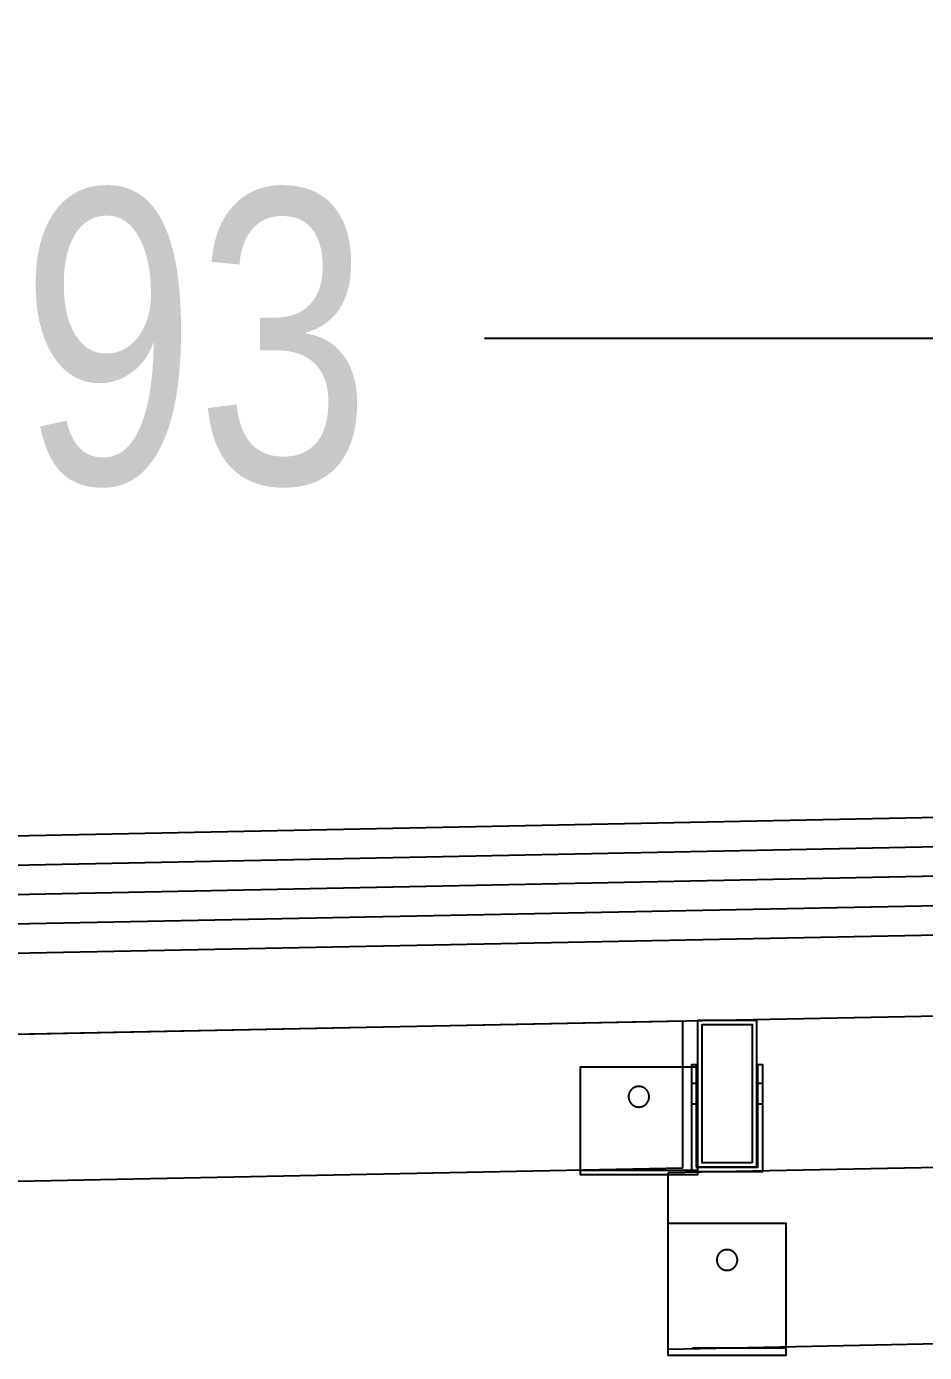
# Model space of a CAD drawing. Header units: centimetres. Extents: x 77182 to 116086, y 20619 to 33555.
# Drawn here: x 81869.7 to 81930.8, y 22735 to 22825.2 of the extents above; entities that cross this region are included whole.
import ezdxf
from ezdxf import colors
from ezdxf.entities.mleader import LeaderData, LeaderLine
from ezdxf.math import Vec2, Vec3

# ---------------------------------------------------------------- set-up
doc = ezdxf.new("R2010")
doc.units = ezdxf.units.CM
doc.header["$LTSCALE"] = 100
doc.linetypes.add('HIDDEN', pattern=[9.525, 6.35, -3.175])
for name, color, linetype in [('A-ANNO-DIMS', 187, 'Continuous'), ('A-ELEV-01', 255, 'Continuous'), ('A-ELEV-02', 253, 'Continuous'), ('A-WALL-INSL', 249, 'Continuous'), ('A-WALL-SNWPNL', 200, 'Continuous'), ('S-STEL', 3, 'Continuous')]:
    doc.layers.add(name, color=color, linetype=linetype)
doc.styles.add('Fields_100', font='act_simplex.shx', dxfattribs={"width": 0.8, "height": 20})
doc.linetypes.add('BATTING', pattern='A,0.00254,-2.54,[134,ltypeshp.shx,S=2.54,R=0,X=-2.54,Y=0],-5.08,[134,ltypeshp.shx,S=2.54,R=180,X=2.54,Y=0],-2.54', length=10.16254)
doc.dimstyles.new('FIELDS_100', dxfattribs={"dimscale": 0, "dimtxt": 20, "dimasz": 5, "dimexe": 5, "dimexo": 5, "dimgap": 5, "dimtad": 0, "dimdec": 0, "dimzin": 0, "dimdsep": 46, "dimtxsty": 'Fields_100', "dimblk": 'DOT', "dimcen": 0.09, "dimclrt": 50, "dimadec": 0, "dimazin": 0, "dimtfac": 1, "dimtdec": 0, "dimtix": 1, "dimtofl": 0, "dimtmove": 1, "dimatfit": 3, "dimfxl": 5, "dimfxlon": 1, "dimtolj": 1, "dimtzin": 0, "dimarcsym": 0})

# ---------------------------------------------------------------- blocks, each defined once
blk = doc.blocks.new('_Dot')
at = {"color": 0, "linetype": 'ByBlock', "lineweight": -2}
blk.add_line((-0.5, 0), (-1, 0), dxfattribs=at)
at = {"color": 0, "linetype": 'ByBlock', "const_width": 0.5}
blk.add_lwpolyline([(-0.25, 0, 1), (0.25, 0, 1)], format="xyb", close=True, dxfattribs=at)
blk = doc.blocks.new('*D93')
at = {"layer": 'A-ANNO-DIMS', "color": 0, "lineweight": -2, "transparency": 16777216}
for p, q in [((81729.043, 22798.935), (81729.043, 22808.935)), ((82021.579, 22798.935), (82021.579, 22808.935)), ((81734.043, 22803.935), (81849.74, 22803.935)), ((82016.579, 22803.935), (81900.882, 22803.935))]:
    blk.add_line(p, q, dxfattribs=at)
at = {"layer": 'DEFPOINTS', "color": 0, "transparency": 16777216}
for p in [(82021.579, 22803.935), (81729.043, 22765.51), (82021.579, 22759.66)]:
    blk.add_point(p, dxfattribs=at)
at = {"layer": 'A-ANNO-DIMS', "color": 0, "lineweight": -2, "transparency": 16777216, "xscale": 5, "yscale": 5, "zscale": 5, "rotation": 180}
blk.add_blockref('_Dot', (81729.043, 22803.935), dxfattribs=at)
at = {"layer": 'A-ANNO-DIMS', "color": 0, "lineweight": -2, "transparency": 16777216, "xscale": 5, "yscale": 5, "zscale": 5}
blk.add_blockref('_Dot', (82021.579, 22803.935), dxfattribs=at)
at = {"layer": 'A-ANNO-DIMS', "color": 50, "transparency": 16777216, "insert": (81875.311, 22803.935), "char_height": 20, "attachment_point": 5, "style": 'Fields_100'}
blk.add_mtext('\\A1;293', dxfattribs=at)

msp = doc.modelspace()

# ---------------------------------------------------------------- linework, layer by layer
at = {"layer": 'A-ELEV-01'}
for points in [[(84609.043, 22811.41), (81834.044, 22755.909)], [(84450.21, 22797.93), (81913.368, 22747.193)], [(84450.21, 22785.928), (81913.368, 22735.191)], [(81914.376, 22757.516), (81834.044, 22755.909)], [(81914.376, 22747.514), (81834.044, 22745.907)], [(81913.368, 22735.191), (81913.368, 22747.193)]]:
    msp.add_lwpolyline(points, dxfattribs=at)
at = {"layer": 'A-ELEV-02'}
for points in [[(81915.376, 22754.376), (81907.377, 22754.376), (81907.377, 22747.076), (81915.376, 22747.076)], [(81915.277, 22747.576), (81919.477, 22747.576), (81919.477, 22754.576), (81919.777, 22754.576), (81919.777, 22747.276), (81914.977, 22747.276), (81914.977, 22754.576), (81915.277, 22754.576)], [(81912.076, 22752.376), (81912.076, 22752.391), (81912.076, 22752.407), (81912.075, 22752.423), (81912.074, 22752.439), (81912.072, 22752.455), (81912.07, 22752.471), (81912.068, 22752.487), (81912.065, 22752.503), (81912.062, 22752.519), (81912.058, 22752.536), (81912.054, 22752.552), (81912.049, 22752.568), (81912.044, 22752.585), (81912.039, 22752.601), (81912.033, 22752.617), (81912.027, 22752.633), (81912.021, 22752.649), (81912.014, 22752.665), (81912.006, 22752.681), (81911.998, 22752.697), (81911.99, 22752.713), (81911.981, 22752.728), (81911.972, 22752.744), (81911.962, 22752.759), (81911.952, 22752.774), (81911.942, 22752.788), (81911.931, 22752.803), (81911.92, 22752.817), (81911.908, 22752.831), (81911.896, 22752.844), (81911.884, 22752.858), (81911.871, 22752.871), (81911.858, 22752.883), (81911.845, 22752.896), (81911.832, 22752.908), (81911.818, 22752.919), (81911.803, 22752.93), (81911.789, 22752.941), (81911.774, 22752.952), (81911.759, 22752.962), (81911.744, 22752.971), (81911.729, 22752.98), (81911.714, 22752.989), (81911.698, 22752.997), (81911.682, 22753.005), (81911.666, 22753.013), (81911.65, 22753.02), (81911.634, 22753.026), (81911.618, 22753.033), (81911.602, 22753.038), (81911.585, 22753.044), (81911.569, 22753.049), (81911.553, 22753.053), (81911.536, 22753.057), (81911.52, 22753.061), (81911.504, 22753.064), (81911.488, 22753.067), (81911.471, 22753.069), (81911.455, 22753.071), (81911.439, 22753.073), (81911.423, 22753.074), (81911.408, 22753.075), (81911.392, 22753.075), (81911.376, 22753.076), (81911.361, 22753.075), (81911.345, 22753.075), (81911.329, 22753.074), (81911.314, 22753.073), (81911.298, 22753.071), (81911.281, 22753.069), (81911.265, 22753.067), (81911.249, 22753.064), (81911.233, 22753.061), (81911.216, 22753.057), (81911.2, 22753.053), (81911.184, 22753.049), (81911.167, 22753.044), (81911.151, 22753.038), (81911.135, 22753.033), (81911.119, 22753.026), (81911.103, 22753.02), (81911.087, 22753.013), (81911.071, 22753.005), (81911.055, 22752.997), (81911.039, 22752.989), (81911.024, 22752.98), (81911.008, 22752.971), (81910.993, 22752.962), (81910.978, 22752.952), (81910.964, 22752.941), (81910.949, 22752.93), (81910.935, 22752.919), (81910.921, 22752.908), (81910.908, 22752.896), (81910.894, 22752.883), (81910.881, 22752.871), (81910.869, 22752.858), (81910.856, 22752.844), (81910.845, 22752.831), (81910.833, 22752.817), (81910.822, 22752.803), (81910.811, 22752.788), (81910.801, 22752.774), (81910.791, 22752.759), (81910.781, 22752.744), (81910.772, 22752.728), (81910.763, 22752.713), (81910.755, 22752.697), (81910.747, 22752.681), (81910.739, 22752.665), (81910.732, 22752.649), (81910.726, 22752.633), (81910.719, 22752.617), (81910.714, 22752.601), (81910.708, 22752.585), (81910.703, 22752.568), (81910.699, 22752.552), (81910.695, 22752.536), (81910.691, 22752.519), (81910.688, 22752.503), (81910.685, 22752.487), (81910.683, 22752.471), (81910.681, 22752.455), (81910.679, 22752.439), (81910.678, 22752.423), (81910.677, 22752.407), (81910.677, 22752.391), (81910.676, 22752.376), (81910.677, 22752.36), (81910.677, 22752.344), (81910.678, 22752.329), (81910.679, 22752.313), (81910.681, 22752.297), (81910.683, 22752.281), (81910.685, 22752.264), (81910.688, 22752.248), (81910.691, 22752.232), (81910.695, 22752.216), (81910.699, 22752.199), (81910.703, 22752.183), (81910.708, 22752.167), (81910.714, 22752.15), (81910.719, 22752.134), (81910.726, 22752.118), (81910.732, 22752.102), (81910.739, 22752.086), (81910.747, 22752.07), (81910.755, 22752.054), (81910.763, 22752.038), (81910.772, 22752.023), (81910.781, 22752.008), (81910.791, 22751.993), (81910.801, 22751.978), (81910.811, 22751.963), (81910.822, 22751.949), (81910.833, 22751.934), (81910.845, 22751.921), (81910.856, 22751.907), (81910.869, 22751.894), (81910.881, 22751.881), (81910.894, 22751.868), (81910.908, 22751.856), (81910.921, 22751.844), (81910.935, 22751.832), (81910.949, 22751.821), (81910.964, 22751.81), (81910.978, 22751.8), (81910.993, 22751.79), (81911.008, 22751.78), (81911.024, 22751.771), (81911.039, 22751.762), (81911.055, 22751.754), (81911.071, 22751.746), (81911.087, 22751.738), (81911.103, 22751.731), (81911.119, 22751.725), (81911.135, 22751.719), (81911.151, 22751.713), (81911.167, 22751.708), (81911.184, 22751.703), (81911.2, 22751.698), (81911.216, 22751.694), (81911.233, 22751.691), (81911.249, 22751.687), (81911.265, 22751.685), (81911.281, 22751.682), (81911.298, 22751.68), (81911.314, 22751.678), (81911.329, 22751.677), (81911.345, 22751.676), (81911.361, 22751.676), (81911.376, 22751.676), (81911.392, 22751.676), (81911.408, 22751.676), (81911.423, 22751.677), (81911.439, 22751.678), (81911.455, 22751.68), (81911.471, 22751.682), (81911.488, 22751.685), (81911.504, 22751.687), (81911.52, 22751.691), (81911.536, 22751.694), (81911.553, 22751.698), (81911.569, 22751.703), (81911.585, 22751.708), (81911.602, 22751.713), (81911.618, 22751.719), (81911.634, 22751.725), (81911.65, 22751.731), (81911.666, 22751.738), (81911.682, 22751.746), (81911.698, 22751.754), (81911.714, 22751.762), (81911.729, 22751.771), (81911.744, 22751.78), (81911.759, 22751.79), (81911.774, 22751.8), (81911.789, 22751.81), (81911.803, 22751.821), (81911.818, 22751.832), (81911.832, 22751.844), (81911.845, 22751.856), (81911.858, 22751.868), (81911.871, 22751.881), (81911.884, 22751.894), (81911.896, 22751.907), (81911.908, 22751.921), (81911.92, 22751.934), (81911.931, 22751.949), (81911.942, 22751.963), (81911.952, 22751.978), (81911.962, 22751.993), (81911.972, 22752.008), (81911.981, 22752.023), (81911.99, 22752.038), (81911.998, 22752.054), (81912.006, 22752.07), (81912.014, 22752.086), (81912.021, 22752.102), (81912.027, 22752.118), (81912.033, 22752.134), (81912.039, 22752.15), (81912.044, 22752.167), (81912.049, 22752.183), (81912.054, 22752.199), (81912.058, 22752.216), (81912.062, 22752.232), (81912.065, 22752.248), (81912.068, 22752.264), (81912.07, 22752.281), (81912.072, 22752.297), (81912.074, 22752.313), (81912.075, 22752.329), (81912.076, 22752.344), (81912.076, 22752.36)], [(81913.377, 22743.771), (81921.377, 22743.771), (81921.377, 22734.771), (81913.377, 22734.771)], [(81918.077, 22741.271), (81918.076, 22741.286), (81918.076, 22741.302), (81918.075, 22741.318), (81918.074, 22741.334), (81918.072, 22741.35), (81918.07, 22741.366), (81918.068, 22741.382), (81918.065, 22741.398), (81918.062, 22741.414), (81918.058, 22741.431), (81918.054, 22741.447), (81918.05, 22741.463), (81918.045, 22741.48), (81918.039, 22741.496), (81918.034, 22741.512), (81918.027, 22741.528), (81918.021, 22741.544), (81918.014, 22741.56), (81918.006, 22741.576), (81917.998, 22741.592), (81917.99, 22741.608), (81917.981, 22741.623), (81917.972, 22741.639), (81917.962, 22741.654), (81917.952, 22741.669), (81917.942, 22741.683), (81917.931, 22741.698), (81917.92, 22741.712), (81917.908, 22741.726), (81917.896, 22741.739), (81917.884, 22741.753), (81917.872, 22741.766), (81917.859, 22741.778), (81917.845, 22741.791), (81917.832, 22741.803), (81917.818, 22741.814), (81917.804, 22741.825), (81917.789, 22741.836), (81917.774, 22741.847), (81917.76, 22741.857), (81917.744, 22741.866), (81917.729, 22741.875), (81917.714, 22741.884), (81917.698, 22741.892), (81917.682, 22741.9), (81917.666, 22741.908), (81917.65, 22741.915), (81917.634, 22741.921), (81917.618, 22741.928), (81917.602, 22741.933), (81917.585, 22741.939), (81917.569, 22741.944), (81917.553, 22741.948), (81917.536, 22741.952), (81917.52, 22741.956), (81917.504, 22741.959), (81917.488, 22741.962), (81917.472, 22741.964), (81917.455, 22741.966), (81917.439, 22741.968), (81917.424, 22741.969), (81917.408, 22741.97), (81917.392, 22741.97), (81917.377, 22741.971), (81917.361, 22741.97), (81917.345, 22741.97), (81917.33, 22741.969), (81917.314, 22741.968), (81917.298, 22741.966), (81917.282, 22741.964), (81917.265, 22741.962), (81917.249, 22741.959), (81917.233, 22741.956), (81917.217, 22741.952), (81917.2, 22741.948), (81917.184, 22741.944), (81917.168, 22741.939), (81917.151, 22741.933), (81917.135, 22741.928), (81917.119, 22741.921), (81917.103, 22741.915), (81917.087, 22741.908), (81917.071, 22741.9), (81917.055, 22741.892), (81917.039, 22741.884), (81917.024, 22741.875), (81917.009, 22741.866), (81916.993, 22741.857), (81916.979, 22741.847), (81916.964, 22741.836), (81916.949, 22741.825), (81916.935, 22741.814), (81916.921, 22741.803), (81916.908, 22741.791), (81916.895, 22741.778), (81916.882, 22741.766), (81916.869, 22741.753), (81916.857, 22741.739), (81916.845, 22741.726), (81916.833, 22741.712), (81916.822, 22741.698), (81916.811, 22741.683), (81916.801, 22741.669), (81916.791, 22741.654), (81916.781, 22741.639), (81916.772, 22741.623), (81916.763, 22741.608), (81916.755, 22741.592), (81916.747, 22741.576), (81916.739, 22741.56), (81916.732, 22741.544), (81916.726, 22741.528), (81916.72, 22741.512), (81916.714, 22741.496), (81916.708, 22741.48), (81916.704, 22741.463), (81916.699, 22741.447), (81916.695, 22741.431), (81916.691, 22741.414), (81916.688, 22741.398), (81916.685, 22741.382), (81916.683, 22741.366), (81916.681, 22741.35), (81916.679, 22741.334), (81916.678, 22741.318), (81916.677, 22741.302), (81916.677, 22741.286), (81916.677, 22741.271), (81916.677, 22741.255), (81916.677, 22741.239), (81916.678, 22741.224), (81916.679, 22741.208), (81916.681, 22741.192), (81916.683, 22741.176), (81916.685, 22741.159), (81916.688, 22741.143), (81916.691, 22741.127), (81916.695, 22741.111), (81916.699, 22741.094), (81916.704, 22741.078), (81916.708, 22741.062), (81916.714, 22741.045), (81916.72, 22741.029), (81916.726, 22741.013), (81916.732, 22740.997), (81916.739, 22740.981), (81916.747, 22740.965), (81916.755, 22740.949), (81916.763, 22740.933), (81916.772, 22740.918), (81916.781, 22740.903), (81916.791, 22740.888), (81916.801, 22740.873), (81916.811, 22740.858), (81916.822, 22740.844), (81916.833, 22740.829), (81916.845, 22740.816), (81916.857, 22740.802), (81916.869, 22740.789), (81916.882, 22740.776), (81916.895, 22740.763), (81916.908, 22740.751), (81916.921, 22740.739), (81916.935, 22740.727), (81916.949, 22740.716), (81916.964, 22740.705), (81916.979, 22740.695), (81916.993, 22740.685), (81917.009, 22740.675), (81917.024, 22740.666), (81917.039, 22740.657), (81917.055, 22740.649), (81917.071, 22740.641), (81917.087, 22740.633), (81917.103, 22740.626), (81917.119, 22740.62), (81917.135, 22740.614), (81917.151, 22740.608), (81917.168, 22740.603), (81917.184, 22740.598), (81917.2, 22740.593), (81917.217, 22740.589), (81917.233, 22740.586), (81917.249, 22740.582), (81917.265, 22740.58), (81917.282, 22740.577), (81917.298, 22740.575), (81917.314, 22740.573), (81917.33, 22740.572), (81917.345, 22740.571), (81917.361, 22740.571), (81917.377, 22740.571), (81917.392, 22740.571), (81917.408, 22740.571), (81917.424, 22740.572), (81917.439, 22740.573), (81917.455, 22740.575), (81917.472, 22740.577), (81917.488, 22740.58), (81917.504, 22740.582), (81917.52, 22740.586), (81917.536, 22740.589), (81917.553, 22740.593), (81917.569, 22740.598), (81917.585, 22740.603), (81917.602, 22740.608), (81917.618, 22740.614), (81917.634, 22740.62), (81917.65, 22740.626), (81917.666, 22740.633), (81917.682, 22740.641), (81917.698, 22740.649), (81917.714, 22740.657), (81917.729, 22740.666), (81917.744, 22740.675), (81917.76, 22740.685), (81917.774, 22740.695), (81917.789, 22740.705), (81917.804, 22740.716), (81917.818, 22740.727), (81917.832, 22740.739), (81917.845, 22740.751), (81917.859, 22740.763), (81917.872, 22740.776), (81917.884, 22740.789), (81917.896, 22740.802), (81917.908, 22740.816), (81917.92, 22740.829), (81917.931, 22740.844), (81917.942, 22740.858), (81917.952, 22740.873), (81917.962, 22740.888), (81917.972, 22740.903), (81917.981, 22740.918), (81917.99, 22740.933), (81917.998, 22740.949), (81918.006, 22740.965), (81918.014, 22740.981), (81918.021, 22740.997), (81918.027, 22741.013), (81918.034, 22741.029), (81918.039, 22741.045), (81918.045, 22741.062), (81918.05, 22741.078), (81918.054, 22741.094), (81918.058, 22741.111), (81918.062, 22741.127), (81918.065, 22741.143), (81918.068, 22741.159), (81918.07, 22741.176), (81918.072, 22741.192), (81918.074, 22741.208), (81918.075, 22741.224), (81918.076, 22741.239), (81918.076, 22741.255)]]:
    msp.add_lwpolyline(points, close=True, dxfattribs=at)
for points in [[(81915.277, 22753.276), (81914.977, 22753.276)], [(81919.777, 22753.276), (81919.477, 22753.276)], [(81915.277, 22751.876), (81914.977, 22751.876)], [(81919.777, 22751.876), (81919.477, 22751.876)]]:
    msp.add_lwpolyline(points, dxfattribs=at)
at = {"layer": 'A-ELEV-02', "linetype": 'HIDDEN', "ltscale": 0.1}
msp.add_lwpolyline([(81907.377, 22747.376), (81915.377, 22747.376)], dxfattribs=at)
at = {"layer": 'A-ELEV-02', "linetype": 'HIDDEN', "ltscale": 0.01}
msp.add_lwpolyline([(81921.377, 22735.271), (81913.377, 22735.271)], dxfattribs=at)
at = {"layer": 'A-WALL-INSL'}
for points in [[(84608.883, 22824.909), (81834.043, 22769.412)], [(84608.963, 22820.91), (81834.043, 22765.411)]]:
    msp.add_lwpolyline(points, dxfattribs=at)
at = {"layer": 'A-WALL-INSL', "linetype": 'BATTING', "ltscale": 0.002}
for points in [[(84608.923, 22822.909), (81834.003, 22767.41)], [(84609.003, 22818.91), (81834.004, 22763.41)]]:
    msp.add_lwpolyline(points, dxfattribs=at)
at = {"layer": 'A-WALL-SNWPNL', "ltscale": 100}
msp.add_lwpolyline([(84609.043, 22816.911), (81834.044, 22761.41)], dxfattribs=at)
at = {"layer": 'S-STEL'}
msp.add_lwpolyline([(81914.376, 22747.514), (81914.376, 22757.516)], dxfattribs=at)
for points in [[(81919.377, 22747.576), (81915.377, 22747.576), (81915.377, 22757.576), (81919.377, 22757.576)], [(81919.077, 22747.876), (81915.677, 22747.876), (81915.677, 22757.276), (81919.077, 22757.276)]]:
    msp.add_lwpolyline(points, close=True, dxfattribs=at)

# ---------------------------------------------------------------- dimensions: what is measured, and where the dimension line sits
at = {"layer": 'A-ANNO-DIMS'}
dim = msp.add_linear_dim(base=(82021.579, 22803.935), p1=(81729.043, 22765.51), p2=(82021.579, 22759.66), dimstyle='FIELDS_100', override={"dimscale": 1}, dxfattribs=at)
dim.commit()
dim.dimension.update_dxf_attribs({"geometry": '*D93', "text_midpoint": (81875.311, 22803.935)})

# ---------------------------------------------------------------- leaders
ml = msp.add_multileader_mtext('Standard', dxfattribs=at)
ml.set_content('SİFONİK YAĞMUR SÜZGECİ', color=50, style='Fields_100')
ml.set_leader_properties(color=256)
ml.set_arrow_properties(name='DOT')
ml.build(insert=Vec2(0, 0))
ml.multileader.update_dxf_attribs({"dogleg_length": 10, "arrow_head_size": 6})
ctx = ml.context
ctx.base_point, ctx.char_height, ctx.arrow_head_size, ctx.landing_gap_size, ctx.plane_origin = Vec3(81843.554, 22942.894), 20, 6, 10, Vec3(108288.184, 22898.156)
notes = []
notes.append((ctx, [(0, (1, 1, 0), (81833.554, 22942.894), (1, 0), 10, [(0, [(81833.554, 22766.158)], 0, [])])]))
ctx.mtext.insert, ctx.mtext.flow_direction = Vec3(81853.554, 22952.894), 5
for ctx, leaders in notes:
    for number, flags, end, landing, length, lines in leaders:
        leader = LeaderData()
        leader.index, (leader.has_last_leader_line, leader.has_dogleg_vector, leader.attachment_direction) = number, flags
        leader.last_leader_point, leader.dogleg_vector, leader.dogleg_length = Vec3(end), Vec3(landing), length
        for number, points, colour, breaks in lines:
            line = LeaderLine()
            line.index, line.vertices, line.color, line.breaks = number, Vec3.list(points), colors.encode_raw_color(colour), breaks
            leader.lines.append(line)
        ctx.leaders.append(leader)

doc.saveas('drawing.dxf')
